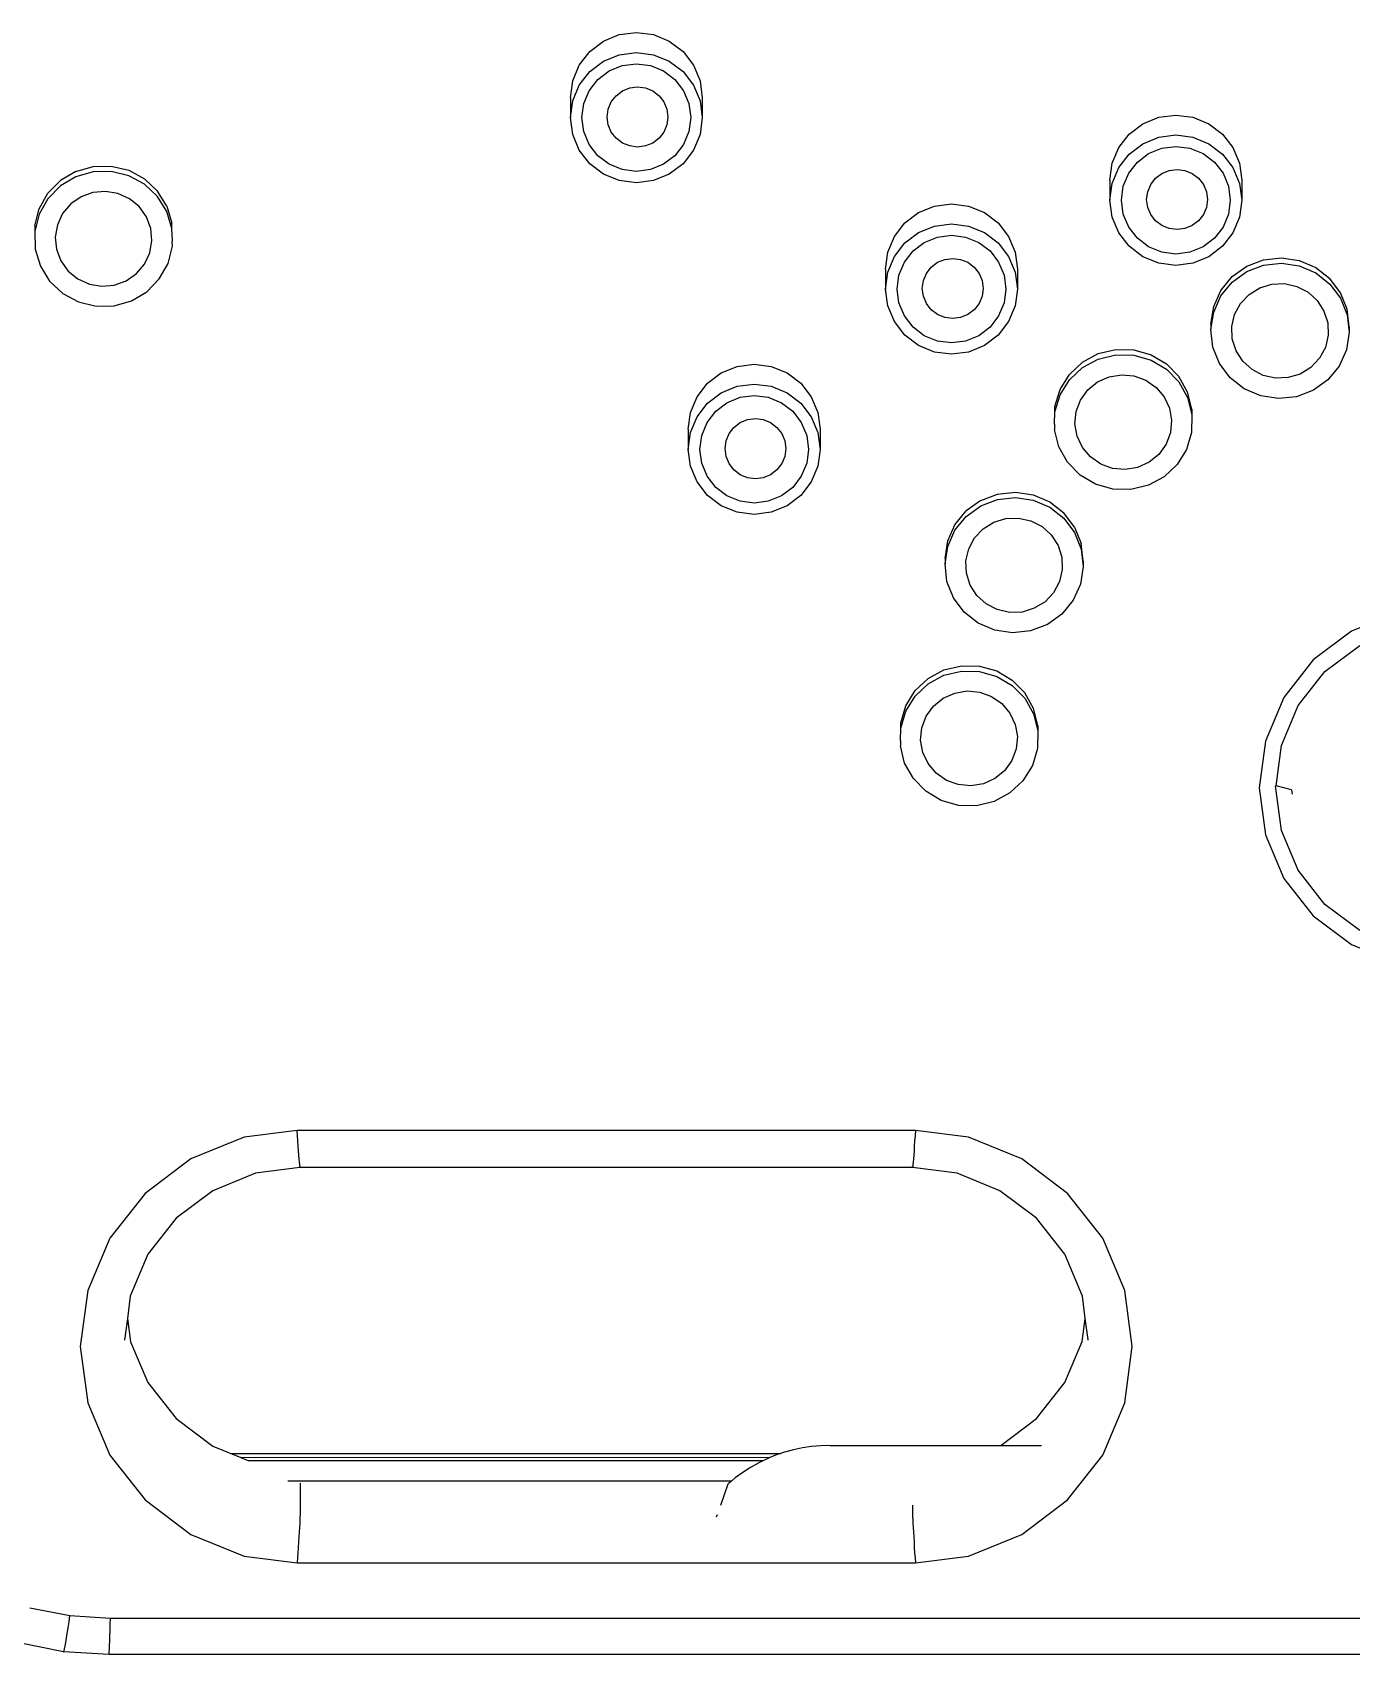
# Model space of a CAD drawing. Extents: x 3485972 to 3601240, y -673889 to -591207.
# Drawn here: x 3510190.8 to 3510342.9, y -597266.4 to -597079.3 of the extents above; entities that cross this region are included whole.
import ezdxf

# ---------------------------------------------------------------- set-up
doc = ezdxf.new("R2010")
doc.units = 0
doc.header["$LTSCALE"] = 6
doc.header["$MEASUREMENT"] = 0
doc.layers.add('medical equipment', color=4, linetype='CONTINUOUS')

msp = doc.modelspace()

# ---------------------------------------------------------------- linework, layer by layer
at = {"layer": 'medical equipment'}
for p, q in [((3510255.04, -597081.52), (3510256.62, -597080.32)), ((3510256.62, -597080.32), (3510258.45, -597079.57)), ((3510258.45, -597079.57), (3510260.42, -597079.32)), ((3510260.42, -597079.32), (3510262.39, -597079.57)), ((3510262.39, -597079.57), (3510264.22, -597080.32)), ((3510264.22, -597080.32), (3510265.8, -597081.52)), ((3510253.84, -597083.08), (3510255.04, -597081.52)), ((3510255.04, -597083.82), (3510256.62, -597082.63)), ((3510256.62, -597082.63), (3510258.45, -597081.88)), ((3510258.45, -597081.88), (3510260.42, -597081.62)), ((3510260.42, -597081.62), (3510262.39, -597081.88)), ((3510262.39, -597081.88), (3510264.22, -597082.63)), ((3510264.22, -597082.63), (3510265.8, -597083.82)), ((3510265.8, -597081.52), (3510267, -597083.08)), ((3510253.08, -597084.89), (3510253.84, -597083.08)), ((3510253.84, -597085.38), (3510255.04, -597083.82)), ((3510254.98, -597086.04), (3510255.98, -597084.75)), ((3510255.98, -597084.75), (3510257.28, -597083.76)), ((3510257.28, -597083.76), (3510258.8, -597083.14)), ((3510258.8, -597083.14), (3510260.42, -597082.93)), ((3510260.42, -597082.93), (3510262.04, -597083.14)), ((3510262.04, -597083.14), (3510263.56, -597083.76)), ((3510263.56, -597083.76), (3510264.86, -597084.75)), ((3510264.86, -597084.75), (3510265.86, -597086.04)), ((3510265.8, -597083.82), (3510267, -597085.38)), ((3510267, -597083.08), (3510267.76, -597084.89)), ((3510252.82, -597086.84), (3510253.08, -597084.89)), ((3510253.08, -597087.19), (3510253.84, -597085.38)), ((3510254.36, -597087.53), (3510254.98, -597086.04)), ((3510257.52, -597087.33), (3510258.08, -597086.61)), ((3510258.08, -597086.61), (3510258.81, -597086.06)), ((3510258.81, -597086.06), (3510259.65, -597085.72)), ((3510259.65, -597085.72), (3510260.56, -597085.6)), ((3510260.56, -597085.6), (3510261.47, -597085.72)), ((3510261.47, -597085.72), (3510262.31, -597086.06)), ((3510262.31, -597086.06), (3510263.04, -597086.61)), ((3510263.04, -597086.61), (3510263.59, -597087.33)), ((3510265.86, -597086.04), (3510266.48, -597087.53)), ((3510267, -597085.38), (3510267.76, -597087.19)), ((3510267.76, -597084.89), (3510268.02, -597086.84)), ((3510252.82, -597086.84), (3510252.82, -597089.14)), ((3510252.82, -597089.14), (3510253.08, -597087.19)), ((3510254.14, -597089.14), (3510254.36, -597087.53)), ((3510257.05, -597089.07), (3510257.17, -597088.17)), ((3510257.17, -597088.17), (3510257.52, -597087.33)), ((3510263.59, -597087.33), (3510263.94, -597088.17)), ((3510263.94, -597088.17), (3510264.06, -597089.07)), ((3510266.48, -597087.53), (3510266.7, -597089.14)), ((3510267.76, -597087.19), (3510268.02, -597089.14)), ((3510268.02, -597086.84), (3510268.02, -597089.14)), ((3510253.08, -597091.09), (3510252.82, -597089.14)), ((3510254.36, -597090.75), (3510254.14, -597089.14)), ((3510257.17, -597089.96), (3510257.05, -597089.07)), ((3510257.52, -597090.8), (3510257.17, -597089.96)), ((3510263.94, -597089.96), (3510263.59, -597090.8)), ((3510264.06, -597089.07), (3510263.94, -597089.96)), ((3510266.7, -597089.14), (3510266.48, -597090.75)), ((3510268.02, -597089.14), (3510267.76, -597091.09)), ((3510317.26, -597091.04), (3510318.83, -597089.85)), ((3510318.83, -597089.85), (3510320.66, -597089.1)), ((3510320.66, -597089.1), (3510322.63, -597088.84)), ((3510322.63, -597088.84), (3510324.6, -597089.1)), ((3510324.6, -597089.1), (3510326.43, -597089.85)), ((3510326.43, -597089.85), (3510328.01, -597091.04)), ((3510253.84, -597092.9), (3510253.08, -597091.09)), ((3510254.98, -597092.24), (3510254.36, -597090.75)), ((3510255.98, -597093.53), (3510254.98, -597092.24)), ((3510258.08, -597091.52), (3510257.52, -597090.8)), ((3510258.81, -597092.07), (3510258.08, -597091.52)), ((3510259.65, -597092.41), (3510258.81, -597092.07)), ((3510262.31, -597092.07), (3510261.47, -597092.41)), ((3510263.04, -597091.52), (3510262.31, -597092.07)), ((3510263.59, -597090.8), (3510263.04, -597091.52)), ((3510265.86, -597092.24), (3510264.86, -597093.53)), ((3510266.48, -597090.75), (3510265.86, -597092.24)), ((3510267.76, -597091.09), (3510267, -597092.9)), ((3510316.05, -597092.6), (3510317.26, -597091.04)), ((3510317.26, -597093.35), (3510318.83, -597092.15)), ((3510318.83, -597092.15), (3510320.66, -597091.4)), ((3510320.66, -597091.4), (3510322.63, -597091.14)), ((3510322.63, -597091.14), (3510324.6, -597091.4)), ((3510324.6, -597091.4), (3510326.43, -597092.15)), ((3510326.43, -597092.15), (3510328.01, -597093.35)), ((3510328.01, -597091.04), (3510329.21, -597092.6)), ((3510255.04, -597094.46), (3510253.84, -597092.9)), ((3510257.28, -597094.52), (3510255.98, -597093.53)), ((3510260.56, -597092.53), (3510259.65, -597092.41)), ((3510261.47, -597092.41), (3510260.56, -597092.53)), ((3510264.86, -597093.53), (3510263.56, -597094.52)), ((3510267, -597092.9), (3510265.8, -597094.46)), ((3510315.29, -597094.41), (3510316.05, -597092.6)), ((3510316.05, -597094.9), (3510317.26, -597093.35)), ((3510318.19, -597094.27), (3510319.49, -597093.29)), ((3510319.49, -597093.29), (3510321.01, -597092.67)), ((3510321.01, -597092.67), (3510322.63, -597092.46)), ((3510322.63, -597092.46), (3510324.26, -597092.67)), ((3510324.26, -597092.67), (3510325.77, -597093.29)), ((3510325.77, -597093.29), (3510327.07, -597094.27)), ((3510328.01, -597093.35), (3510329.21, -597094.9)), ((3510329.21, -597092.6), (3510329.97, -597094.41)), ((3510195.78, -597095.34), (3510194, -597096.39)), ((3510195.78, -597095.96), (3510194, -597097.02)), ((3510195.78, -597095.34), (3510197.78, -597094.77)), ((3510197.78, -597095.39), (3510195.78, -597095.96)), ((3510197.78, -597094.77), (3510199.86, -597094.73)), ((3510199.86, -597095.35), (3510197.78, -597095.39)), ((3510199.86, -597094.73), (3510201.88, -597095.21)), ((3510201.88, -597095.84), (3510199.86, -597095.35)), ((3510201.88, -597095.21), (3510203.71, -597096.2)), ((3510203.71, -597096.82), (3510201.88, -597095.84)), ((3510256.62, -597095.65), (3510255.04, -597094.46)), ((3510258.45, -597096.4), (3510256.62, -597095.65)), ((3510258.8, -597095.14), (3510257.28, -597094.52)), ((3510260.42, -597095.35), (3510258.8, -597095.14)), ((3510262.04, -597095.14), (3510260.42, -597095.35)), ((3510263.56, -597094.52), (3510262.04, -597095.14)), ((3510264.22, -597095.65), (3510262.39, -597096.4)), ((3510265.8, -597094.46), (3510264.22, -597095.65)), ((3510315.03, -597096.36), (3510315.29, -597094.41)), ((3510315.29, -597096.72), (3510316.05, -597094.9)), ((3510316.57, -597097.06), (3510317.2, -597095.56)), ((3510317.2, -597095.56), (3510318.19, -597094.27)), ((3510320.29, -597096.14), (3510321.02, -597095.59)), ((3510321.02, -597095.59), (3510321.86, -597095.24)), ((3510321.86, -597095.24), (3510322.77, -597095.12)), ((3510322.77, -597095.12), (3510323.68, -597095.24)), ((3510323.68, -597095.24), (3510324.52, -597095.59)), ((3510324.52, -597095.59), (3510325.25, -597096.14)), ((3510327.07, -597094.27), (3510328.07, -597095.56)), ((3510328.07, -597095.56), (3510328.69, -597097.06)), ((3510329.21, -597094.9), (3510329.97, -597096.72)), ((3510329.97, -597094.41), (3510330.23, -597096.36)), ((3510191.56, -597099.65), (3510192.56, -597097.86)), ((3510192.56, -597097.86), (3510194, -597096.39)), ((3510194, -597097.02), (3510192.56, -597098.49)), ((3510197.75, -597097.78), (3510196.38, -597098.28)), ((3510199.2, -597097.65), (3510197.75, -597097.78)), ((3510200.63, -597097.89), (3510199.2, -597097.65)), ((3510203.71, -597096.2), (3510205.21, -597097.61)), ((3510205.21, -597098.23), (3510203.71, -597096.82)), ((3510206.28, -597099.35), (3510205.21, -597097.61)), ((3510260.42, -597096.66), (3510258.45, -597096.4)), ((3510262.39, -597096.4), (3510260.42, -597096.66)), ((3510315.03, -597096.36), (3510315.03, -597098.66)), ((3510315.03, -597098.66), (3510315.29, -597096.72)), ((3510316.35, -597098.66), (3510316.57, -597097.06)), ((3510319.26, -597098.59), (3510319.38, -597097.69)), ((3510319.38, -597097.69), (3510319.73, -597096.86)), ((3510319.73, -597096.86), (3510320.29, -597096.14)), ((3510325.25, -597096.14), (3510325.8, -597096.86)), ((3510325.8, -597096.86), (3510326.15, -597097.69)), ((3510326.15, -597097.69), (3510326.27, -597098.59)), ((3510328.69, -597097.06), (3510328.91, -597098.66)), ((3510329.97, -597096.72), (3510330.23, -597098.66)), ((3510330.23, -597096.36), (3510330.23, -597098.66)), ((3510191.06, -597101.63), (3510191.56, -597099.65)), ((3510192.56, -597098.49), (3510191.56, -597100.28)), ((3510195.19, -597099.1), (3510194.26, -597100.2)), ((3510196.38, -597098.28), (3510195.19, -597099.1)), ((3510201.96, -597098.49), (3510200.63, -597097.89)), ((3510203.08, -597099.4), (3510201.96, -597098.49)), ((3510203.92, -597100.57), (3510203.08, -597099.4)), ((3510206.28, -597099.98), (3510205.21, -597098.23)), ((3510206.28, -597099.35), (3510206.86, -597101.31)), ((3510292.96, -597100.1), (3510294.79, -597099.34)), ((3510294.79, -597099.34), (3510296.76, -597099.09)), ((3510296.76, -597099.09), (3510298.73, -597099.34)), ((3510298.73, -597099.34), (3510300.56, -597100.1)), ((3510315.29, -597100.61), (3510315.03, -597098.66)), ((3510316.57, -597100.27), (3510316.35, -597098.66)), ((3510319.38, -597099.49), (3510319.26, -597098.59)), ((3510319.73, -597100.32), (3510319.38, -597099.49)), ((3510326.15, -597099.49), (3510325.8, -597100.32)), ((3510326.27, -597098.59), (3510326.15, -597099.49)), ((3510328.91, -597098.66), (3510328.69, -597100.27)), ((3510330.23, -597098.66), (3510329.97, -597100.61)), ((3510191.56, -597100.28), (3510191.06, -597102.26)), ((3510193.66, -597101.5), (3510193.41, -597102.91)), ((3510194.26, -597100.2), (3510193.66, -597101.5)), ((3510204.43, -597101.91), (3510203.92, -597100.57)), ((3510206.86, -597101.94), (3510206.28, -597099.98)), ((3510206.86, -597101.94), (3510206.86, -597101.31)), ((3510290.17, -597102.85), (3510291.38, -597101.29)), ((3510291.38, -597101.29), (3510292.96, -597100.1)), ((3510294.79, -597101.65), (3510296.76, -597101.39)), ((3510296.76, -597101.39), (3510298.73, -597101.65)), ((3510300.56, -597100.1), (3510302.13, -597101.29)), ((3510302.13, -597101.29), (3510303.34, -597102.85)), ((3510316.05, -597102.42), (3510315.29, -597100.61)), ((3510317.2, -597101.77), (3510316.57, -597100.27)), ((3510320.29, -597101.04), (3510319.73, -597100.32)), ((3510321.02, -597101.59), (3510320.29, -597101.04)), ((3510321.86, -597101.94), (3510321.02, -597101.59)), ((3510324.52, -597101.59), (3510323.68, -597101.94)), ((3510325.25, -597101.04), (3510324.52, -597101.59)), ((3510325.8, -597100.32), (3510325.25, -597101.04)), ((3510328.69, -597100.27), (3510328.07, -597101.77)), ((3510329.97, -597100.61), (3510329.21, -597102.42)), ((3510191.06, -597101.63), (3510191.06, -597102.26)), ((3510191.06, -597102.26), (3510191.11, -597104.3)), ((3510193.41, -597102.91), (3510193.55, -597104.33)), ((3510204.31, -597104.73), (3510204.56, -597103.33)), ((3510204.56, -597103.33), (3510204.43, -597101.91)), ((3510206.91, -597103.35), (3510206.86, -597101.94)), ((3510206.89, -597103.4), (3510206.91, -597103.35)), ((3510206.91, -597103.98), (3510206.89, -597103.4)), ((3510289.41, -597104.66), (3510290.17, -597102.85)), ((3510291.38, -597103.59), (3510292.96, -597102.4)), ((3510292.96, -597102.4), (3510294.79, -597101.65)), ((3510293.62, -597103.54), (3510295.13, -597102.91)), ((3510295.13, -597102.91), (3510296.76, -597102.7)), ((3510296.76, -597102.7), (3510298.38, -597102.91)), ((3510298.38, -597102.91), (3510299.9, -597103.54)), ((3510298.73, -597101.65), (3510300.56, -597102.4)), ((3510300.56, -597102.4), (3510302.13, -597103.59)), ((3510303.34, -597102.85), (3510304.1, -597104.66)), ((3510317.26, -597103.98), (3510316.05, -597102.42)), ((3510318.19, -597103.06), (3510317.2, -597101.77)), ((3510319.49, -597104.04), (3510318.19, -597103.06)), ((3510322.77, -597102.06), (3510321.86, -597101.94)), ((3510323.68, -597101.94), (3510322.77, -597102.06)), ((3510327.07, -597103.06), (3510325.77, -597104.04)), ((3510328.07, -597101.77), (3510327.07, -597103.06)), ((3510329.21, -597102.42), (3510328.01, -597103.98)), ((3510191.11, -597104.3), (3510191.69, -597106.26)), ((3510193.55, -597104.33), (3510194.05, -597105.67)), ((3510203.71, -597106.03), (3510204.31, -597104.73)), ((3510206.41, -597105.96), (3510206.91, -597103.98)), ((3510289.16, -597106.61), (3510289.41, -597104.66)), ((3510289.41, -597106.97), (3510290.17, -597105.15)), ((3510290.17, -597105.15), (3510291.38, -597103.59)), ((3510291.32, -597105.81), (3510292.32, -597104.52)), ((3510292.32, -597104.52), (3510293.62, -597103.54)), ((3510299.9, -597103.54), (3510301.2, -597104.52)), ((3510301.2, -597104.52), (3510302.19, -597105.81)), ((3510302.13, -597103.59), (3510303.34, -597105.15)), ((3510303.34, -597105.15), (3510304.1, -597106.97)), ((3510304.1, -597104.66), (3510304.36, -597106.61)), ((3510318.83, -597105.18), (3510317.26, -597103.98)), ((3510320.66, -597105.93), (3510318.83, -597105.18)), ((3510321.01, -597104.66), (3510319.49, -597104.04)), ((3510322.63, -597104.87), (3510321.01, -597104.66)), ((3510324.26, -597104.66), (3510322.63, -597104.87)), ((3510325.77, -597104.04), (3510324.26, -597104.66)), ((3510326.43, -597105.18), (3510324.6, -597105.93)), ((3510328.01, -597103.98), (3510326.43, -597105.18)), ((3510332.74, -597105.53), (3510334.81, -597105.3)), ((3510334.81, -597105.3), (3510336.86, -597105.61)), ((3510191.69, -597106.26), (3510192.76, -597108)), ((3510194.05, -597105.67), (3510194.89, -597106.84)), ((3510194.89, -597106.84), (3510196.01, -597107.75)), ((3510201.59, -597107.96), (3510202.78, -597107.13)), ((3510202.78, -597107.13), (3510203.71, -597106.03)), ((3510205.41, -597107.75), (3510206.41, -597105.96)), ((3510289.16, -597106.61), (3510289.16, -597108.91)), ((3510289.16, -597108.91), (3510289.41, -597106.97)), ((3510290.7, -597107.31), (3510291.32, -597105.81)), ((3510293.51, -597107.94), (3510293.86, -597107.1)), ((3510293.86, -597107.1), (3510294.42, -597106.39)), ((3510294.42, -597106.39), (3510295.14, -597105.83)), ((3510295.14, -597105.83), (3510295.99, -597105.49)), ((3510295.99, -597105.49), (3510296.9, -597105.37)), ((3510296.9, -597105.37), (3510297.8, -597105.49)), ((3510297.8, -597105.49), (3510298.65, -597105.83)), ((3510298.65, -597105.83), (3510299.37, -597106.39)), ((3510299.37, -597106.39), (3510299.93, -597107.1)), ((3510299.93, -597107.1), (3510300.28, -597107.94)), ((3510302.19, -597105.81), (3510302.82, -597107.31)), ((3510304.1, -597106.97), (3510304.36, -597108.91)), ((3510304.36, -597106.61), (3510304.36, -597108.91)), ((3510322.63, -597106.19), (3510320.66, -597105.93)), ((3510324.6, -597105.93), (3510322.63, -597106.19)), ((3510329.13, -597107.48), (3510330.8, -597106.27)), ((3510329.13, -597108.1), (3510330.8, -597106.89)), ((3510330.8, -597106.27), (3510332.74, -597105.53)), ((3510330.8, -597106.89), (3510332.74, -597106.15)), ((3510332.74, -597106.15), (3510334.81, -597105.93)), ((3510334.81, -597105.93), (3510336.86, -597106.23)), ((3510336.86, -597105.61), (3510338.77, -597106.43)), ((3510336.86, -597106.23), (3510338.77, -597107.05)), ((3510338.77, -597106.43), (3510340.39, -597107.7)), ((3510338.77, -597107.05), (3510340.39, -597108.33)), ((3510192.76, -597108), (3510194.27, -597109.41)), ((3510196.01, -597107.75), (3510197.34, -597108.34)), ((3510197.34, -597108.34), (3510198.77, -597108.58)), ((3510198.77, -597108.58), (3510200.22, -597108.45)), ((3510200.22, -597108.45), (3510201.59, -597107.96)), ((3510203.97, -597109.22), (3510205.41, -597107.75)), ((3510289.41, -597110.86), (3510289.16, -597108.91)), ((3510290.48, -597108.91), (3510290.7, -597107.31)), ((3510290.7, -597110.52), (3510290.48, -597108.91)), ((3510293.39, -597108.84), (3510293.51, -597107.94)), ((3510293.51, -597109.73), (3510293.39, -597108.84)), ((3510300.28, -597107.94), (3510300.4, -597108.84)), ((3510300.4, -597108.84), (3510300.28, -597109.73)), ((3510302.82, -597107.31), (3510303.03, -597108.91)), ((3510303.03, -597108.91), (3510302.82, -597110.52)), ((3510304.36, -597108.91), (3510304.1, -597110.86)), ((3510326.99, -597110.94), (3510327.83, -597109.07)), ((3510327.83, -597109.07), (3510329.13, -597107.48)), ((3510327.83, -597109.69), (3510329.13, -597108.1)), ((3510331.08, -597109.53), (3510332.31, -597108.77)), ((3510332.31, -597108.77), (3510333.7, -597108.35)), ((3510333.7, -597108.35), (3510335.16, -597108.29)), ((3510335.16, -597108.29), (3510336.58, -597108.61)), ((3510336.58, -597108.61), (3510337.87, -597109.28)), ((3510341.63, -597109.35), (3510340.39, -597107.7)), ((3510340.39, -597108.33), (3510341.63, -597109.97)), ((3510194.27, -597109.41), (3510196.09, -597110.4)), ((3510196.09, -597110.4), (3510198.11, -597110.88)), ((3510198.11, -597110.88), (3510200.19, -597110.84)), ((3510200.19, -597110.84), (3510202.19, -597110.27)), ((3510202.19, -597110.27), (3510203.97, -597109.22)), ((3510290.17, -597112.67), (3510289.41, -597110.86)), ((3510291.32, -597112.02), (3510290.7, -597110.52)), ((3510293.86, -597110.57), (3510293.51, -597109.73)), ((3510294.42, -597111.29), (3510293.86, -597110.57)), ((3510299.93, -597110.57), (3510299.37, -597111.29)), ((3510300.28, -597109.73), (3510299.93, -597110.57)), ((3510302.82, -597110.52), (3510302.19, -597112.02)), ((3510304.1, -597110.86), (3510303.34, -597112.67)), ((3510326.68, -597112.95), (3510326.99, -597110.94)), ((3510326.99, -597111.56), (3510327.83, -597109.69)), ((3510329.41, -597111.84), (3510330.09, -597110.58)), ((3510330.09, -597110.58), (3510331.08, -597109.53)), ((3510337.87, -597109.28), (3510338.94, -597110.25)), ((3510338.94, -597110.25), (3510339.71, -597111.45)), ((3510342.38, -597111.25), (3510341.63, -597109.35)), ((3510341.63, -597109.97), (3510342.38, -597111.87)), ((3510291.38, -597114.23), (3510290.17, -597112.67)), ((3510292.32, -597113.3), (3510291.32, -597112.02)), ((3510295.14, -597111.84), (3510294.42, -597111.29)), ((3510295.99, -597112.19), (3510295.14, -597111.84)), ((3510296.9, -597112.3), (3510295.99, -597112.19)), ((3510297.8, -597112.19), (3510296.9, -597112.3)), ((3510298.65, -597111.84), (3510297.8, -597112.19)), ((3510299.37, -597111.29), (3510298.65, -597111.84)), ((3510302.19, -597112.02), (3510301.2, -597113.3)), ((3510303.34, -597112.67), (3510302.13, -597114.23)), ((3510326.68, -597113.58), (3510326.99, -597111.56)), ((3510329.09, -597113.23), (3510329.41, -597111.84)), ((3510339.71, -597111.45), (3510340.14, -597112.82)), ((3510340.14, -597112.82), (3510340.2, -597114.25)), ((3510342.61, -597113.28), (3510342.38, -597111.25)), ((3510342.38, -597111.87), (3510342.61, -597113.9)), ((3510292.96, -597115.43), (3510291.38, -597114.23)), ((3510293.62, -597114.29), (3510292.32, -597113.3)), ((3510295.13, -597114.91), (3510293.62, -597114.29)), ((3510299.9, -597114.29), (3510298.38, -597114.91)), ((3510301.2, -597113.3), (3510299.9, -597114.29)), ((3510302.13, -597114.23), (3510300.56, -597115.43)), ((3510326.68, -597112.95), (3510326.68, -597113.58)), ((3510326.9, -597115.61), (3510326.68, -597113.58)), ((3510329.14, -597114.66), (3510329.09, -597113.23)), ((3510329.58, -597116.02), (3510329.14, -597114.66)), ((3510340.2, -597114.25), (3510339.88, -597115.64)), ((3510342.61, -597113.9), (3510342.3, -597115.92)), ((3510342.61, -597113.28), (3510342.61, -597113.9)), ((3510294.79, -597116.18), (3510292.96, -597115.43)), ((3510296.76, -597116.43), (3510294.79, -597116.18)), ((3510296.76, -597115.12), (3510295.13, -597114.91)), ((3510298.38, -597114.91), (3510296.76, -597115.12)), ((3510298.73, -597116.18), (3510296.76, -597116.43)), ((3510300.56, -597115.43), (3510298.73, -597116.18)), ((3510311.85, -597117.34), (3510313.67, -597116.36)), ((3510313.67, -597116.36), (3510315.69, -597115.87)), ((3510313.67, -597116.98), (3510315.69, -597116.49)), ((3510315.69, -597115.87), (3510317.77, -597115.91)), ((3510315.69, -597116.49), (3510317.77, -597116.54)), ((3510317.77, -597115.91), (3510319.77, -597116.48)), ((3510317.77, -597116.54), (3510319.77, -597117.1)), ((3510319.77, -597116.48), (3510321.55, -597117.54)), ((3510327.66, -597117.51), (3510326.9, -597115.61)), ((3510330.35, -597117.23), (3510329.58, -597116.02)), ((3510339.88, -597115.64), (3510339.2, -597116.9)), ((3510342.3, -597115.92), (3510341.46, -597117.79)), ((3510270.21, -597118.58), (3510272.04, -597117.83)), ((3510272.04, -597117.83), (3510274.01, -597117.57)), ((3510274.01, -597117.57), (3510275.98, -597117.83)), ((3510275.98, -597117.83), (3510277.81, -597118.58)), ((3510310.35, -597118.75), (3510311.85, -597117.34)), ((3510310.35, -597119.38), (3510311.85, -597117.96)), ((3510311.85, -597117.96), (3510313.67, -597116.98)), ((3510319.77, -597117.1), (3510321.55, -597118.16)), ((3510322.99, -597119.01), (3510321.55, -597117.54)), ((3510321.55, -597118.16), (3510322.99, -597119.63)), ((3510328.89, -597119.15), (3510327.66, -597117.51)), ((3510331.42, -597118.2), (3510330.35, -597117.23)), ((3510332.71, -597118.87), (3510331.42, -597118.2)), ((3510338.21, -597117.95), (3510336.97, -597118.71)), ((3510339.2, -597116.9), (3510338.21, -597117.95)), ((3510341.46, -597117.79), (3510340.16, -597119.38)), ((3510267.42, -597121.33), (3510268.63, -597119.77)), ((3510268.63, -597119.77), (3510270.21, -597118.58)), ((3510270.21, -597120.88), (3510272.04, -597120.13)), ((3510272.04, -597120.13), (3510274.01, -597119.88)), ((3510274.01, -597119.88), (3510275.98, -597120.13)), ((3510275.98, -597120.13), (3510277.81, -597120.88)), ((3510277.81, -597118.58), (3510279.38, -597119.77)), ((3510279.38, -597119.77), (3510280.59, -597121.33)), ((3510309.27, -597120.5), (3510310.35, -597118.75)), ((3510309.27, -597121.12), (3510310.35, -597119.38)), ((3510312.47, -597120.54), (3510313.6, -597119.63)), ((3510313.6, -597119.63), (3510314.92, -597119.03)), ((3510314.92, -597119.03), (3510316.35, -597118.79)), ((3510316.35, -597118.79), (3510317.8, -597118.93)), ((3510317.8, -597118.93), (3510319.17, -597119.42)), ((3510319.17, -597119.42), (3510320.36, -597120.25)), ((3510320.36, -597120.25), (3510321.29, -597121.35)), ((3510323.99, -597120.79), (3510322.99, -597119.01)), ((3510322.99, -597119.63), (3510323.99, -597121.42)), ((3510330.52, -597120.42), (3510328.89, -597119.15)), ((3510334.13, -597119.19), (3510332.71, -597118.87)), ((3510335.58, -597119.13), (3510334.13, -597119.19)), ((3510336.97, -597118.71), (3510335.58, -597119.13)), ((3510340.16, -597119.38), (3510338.49, -597120.59)), ((3510266.67, -597123.15), (3510267.42, -597121.33)), ((3510267.42, -597123.64), (3510268.63, -597122.08)), ((3510268.63, -597122.08), (3510270.21, -597120.88)), ((3510269.57, -597123.01), (3510270.87, -597122.02)), ((3510270.87, -597122.02), (3510272.38, -597121.4)), ((3510272.38, -597121.4), (3510274.01, -597121.19)), ((3510274.01, -597121.19), (3510275.63, -597121.4)), ((3510275.63, -597121.4), (3510277.15, -597122.02)), ((3510277.15, -597122.02), (3510278.45, -597123.01)), ((3510277.81, -597120.88), (3510279.38, -597122.08)), ((3510279.38, -597122.08), (3510280.59, -597123.64)), ((3510280.59, -597121.33), (3510281.35, -597123.15)), ((3510308.69, -597122.46), (3510309.27, -597120.5)), ((3510308.69, -597123.08), (3510309.27, -597121.12)), ((3510311.13, -597123.05), (3510311.63, -597121.71)), ((3510311.63, -597121.71), (3510312.47, -597120.54)), ((3510321.29, -597121.35), (3510321.9, -597122.64)), ((3510324.49, -597122.78), (3510323.99, -597120.79)), ((3510323.99, -597121.42), (3510324.49, -597123.4)), ((3510332.42, -597121.24), (3510330.52, -597120.42)), ((3510334.48, -597121.55), (3510332.42, -597121.24)), ((3510336.55, -597121.33), (3510334.48, -597121.55)), ((3510338.49, -597120.59), (3510336.55, -597121.33)), ((3510266.41, -597125.09), (3510266.67, -597123.15)), ((3510266.67, -597125.45), (3510267.42, -597123.64)), ((3510268.57, -597124.29), (3510269.57, -597123.01)), ((3510272.39, -597124.32), (3510273.24, -597123.97)), ((3510273.24, -597123.97), (3510274.15, -597123.85)), ((3510274.15, -597123.85), (3510275.05, -597123.97)), ((3510275.05, -597123.97), (3510275.9, -597124.32)), ((3510278.45, -597123.01), (3510279.44, -597124.29)), ((3510280.59, -597123.64), (3510281.35, -597125.45)), ((3510281.35, -597123.15), (3510281.61, -597125.09)), ((3510308.65, -597124.5), (3510308.69, -597123.08)), ((3510308.69, -597123.08), (3510308.69, -597122.46)), ((3510310.99, -597124.47), (3510311.13, -597123.05)), ((3510321.9, -597122.64), (3510322.14, -597124.05)), ((3510322.14, -597124.05), (3510322.01, -597125.47)), ((3510324.49, -597123.4), (3510324.45, -597125.44)), ((3510324.49, -597122.78), (3510324.49, -597123.4)), ((3510266.41, -597125.09), (3510266.41, -597127.4)), ((3510266.41, -597127.4), (3510266.67, -597125.45)), ((3510267.73, -597127.4), (3510267.95, -597125.79)), ((3510267.95, -597125.79), (3510268.57, -597124.29)), ((3510270.76, -597126.42), (3510271.11, -597125.59)), ((3510271.11, -597125.59), (3510271.67, -597124.87)), ((3510271.67, -597124.87), (3510272.39, -597124.32)), ((3510275.9, -597124.32), (3510276.62, -597124.87)), ((3510276.62, -597124.87), (3510277.18, -597125.59)), ((3510277.18, -597125.59), (3510277.53, -597126.42)), ((3510279.44, -597124.29), (3510280.07, -597125.79)), ((3510280.07, -597125.79), (3510280.28, -597127.4)), ((3510281.35, -597125.45), (3510281.61, -597127.4)), ((3510281.61, -597125.09), (3510281.61, -597127.4)), ((3510308.65, -597124.5), (3510308.65, -597125.12)), ((3510309.14, -597127.1), (3510308.65, -597125.12)), ((3510311.24, -597125.88), (3510310.99, -597124.47)), ((3510311.85, -597127.17), (3510311.24, -597125.88)), ((3510322.01, -597125.47), (3510321.5, -597126.81)), ((3510324.45, -597125.44), (3510323.87, -597127.4)), ((3510266.67, -597129.34), (3510266.41, -597127.4)), ((3510267.95, -597129), (3510267.73, -597127.4)), ((3510270.64, -597127.32), (3510270.76, -597126.42)), ((3510270.76, -597128.22), (3510270.64, -597127.32)), ((3510277.53, -597126.42), (3510277.65, -597127.32)), ((3510277.65, -597127.32), (3510277.53, -597128.22)), ((3510280.28, -597127.4), (3510280.07, -597129)), ((3510281.61, -597127.4), (3510281.35, -597129.34)), ((3510310.15, -597128.89), (3510309.14, -597127.1)), ((3510312.78, -597128.27), (3510311.85, -597127.17)), ((3510321.5, -597126.81), (3510320.66, -597127.98)), ((3510323.87, -597127.4), (3510322.79, -597129.14)), ((3510267.42, -597131.16), (3510266.67, -597129.34)), ((3510268.57, -597130.5), (3510267.95, -597129)), ((3510271.11, -597129.05), (3510270.76, -597128.22)), ((3510271.67, -597129.77), (3510271.11, -597129.05)), ((3510277.18, -597129.05), (3510276.62, -597129.77)), ((3510277.53, -597128.22), (3510277.18, -597129.05)), ((3510280.07, -597129), (3510279.44, -597130.5)), ((3510281.35, -597129.34), (3510280.59, -597131.16)), ((3510311.59, -597130.36), (3510310.15, -597128.89)), ((3510313.96, -597129.1), (3510312.78, -597128.27)), ((3510315.33, -597129.59), (3510313.96, -597129.1)), ((3510316.78, -597129.73), (3510315.33, -597129.59)), ((3510318.22, -597129.49), (3510316.78, -597129.73)), ((3510319.54, -597128.89), (3510318.22, -597129.49)), ((3510320.66, -597127.98), (3510319.54, -597128.89)), ((3510322.79, -597129.14), (3510321.29, -597130.56)), ((3510268.63, -597132.71), (3510267.42, -597131.16)), ((3510269.57, -597131.79), (3510268.57, -597130.5)), ((3510272.39, -597130.32), (3510271.67, -597129.77)), ((3510273.24, -597130.67), (3510272.39, -597130.32)), ((3510274.15, -597130.79), (3510273.24, -597130.67)), ((3510275.05, -597130.67), (3510274.15, -597130.79)), ((3510275.9, -597130.32), (3510275.05, -597130.67)), ((3510276.62, -597129.77), (3510275.9, -597130.32)), ((3510279.44, -597130.5), (3510278.45, -597131.79)), ((3510280.59, -597131.16), (3510279.38, -597132.71)), ((3510313.37, -597131.42), (3510311.59, -597130.36)), ((3510315.36, -597131.99), (3510313.37, -597131.42)), ((3510319.46, -597131.54), (3510317.44, -597132.03)), ((3510321.29, -597130.56), (3510319.46, -597131.54)), ((3510270.21, -597133.91), (3510268.63, -597132.71)), ((3510270.87, -597132.77), (3510269.57, -597131.79)), ((3510272.38, -597133.39), (3510270.87, -597132.77)), ((3510274.01, -597133.61), (3510272.38, -597133.39)), ((3510275.63, -597133.39), (3510274.01, -597133.61)), ((3510277.15, -597132.77), (3510275.63, -597133.39)), ((3510278.45, -597131.79), (3510277.15, -597132.77)), ((3510279.38, -597132.71), (3510277.81, -597133.91)), ((3510300.13, -597133.29), (3510298.46, -597134.5)), ((3510300.13, -597133.29), (3510302.07, -597132.55)), ((3510300.13, -597133.92), (3510302.07, -597133.18)), ((3510302.07, -597132.55), (3510304.14, -597132.33)), ((3510302.07, -597133.18), (3510304.14, -597132.95)), ((3510304.14, -597132.33), (3510306.19, -597132.63)), ((3510304.14, -597132.95), (3510306.19, -597133.26)), ((3510306.19, -597132.63), (3510308.1, -597133.45)), ((3510306.19, -597133.26), (3510308.1, -597134.08)), ((3510317.44, -597132.03), (3510315.36, -597131.99)), ((3510272.04, -597134.66), (3510270.21, -597133.91)), ((3510274.01, -597134.92), (3510272.04, -597134.66)), ((3510275.98, -597134.66), (3510274.01, -597134.92)), ((3510277.81, -597133.91), (3510275.98, -597134.66)), ((3510297.16, -597136.09), (3510298.46, -597134.5)), ((3510297.16, -597136.72), (3510298.46, -597135.13)), ((3510298.46, -597135.13), (3510300.13, -597133.92)), ((3510308.1, -597133.45), (3510309.72, -597134.73)), ((3510308.1, -597134.08), (3510309.72, -597135.35)), ((3510310.96, -597136.37), (3510309.72, -597134.73)), ((3510296.32, -597137.96), (3510297.16, -597136.09)), ((3510296.32, -597138.59), (3510297.16, -597136.72)), ((3510299.42, -597137.6), (3510300.41, -597136.56)), ((3510300.41, -597136.56), (3510301.64, -597135.79)), ((3510301.64, -597135.79), (3510303.03, -597135.37)), ((3510303.03, -597135.37), (3510304.49, -597135.32)), ((3510304.49, -597135.32), (3510305.91, -597135.63)), ((3510305.91, -597135.63), (3510307.2, -597136.3)), ((3510307.2, -597136.3), (3510308.27, -597137.27)), ((3510309.72, -597135.35), (3510310.96, -597137)), ((3510310.96, -597136.37), (3510311.71, -597138.27)), ((3510310.96, -597137), (3510311.71, -597138.9)), ((3510296.01, -597139.98), (3510296.32, -597137.96)), ((3510296.01, -597140.6), (3510296.32, -597138.59)), ((3510298.42, -597140.26), (3510298.74, -597138.87)), ((3510298.74, -597138.87), (3510299.42, -597137.6)), ((3510308.27, -597137.27), (3510309.04, -597138.48)), ((3510309.04, -597138.48), (3510309.47, -597139.84)), ((3510311.94, -597140.3), (3510311.71, -597138.27)), ((3510311.71, -597138.9), (3510311.94, -597140.93)), ((3510296.01, -597139.98), (3510296.01, -597140.6)), ((3510296.23, -597142.63), (3510296.01, -597140.6)), ((3510298.47, -597141.69), (3510298.42, -597140.26)), ((3510309.47, -597139.84), (3510309.53, -597141.27)), ((3510311.94, -597140.3), (3510311.94, -597140.93)), ((3510296.99, -597144.53), (3510296.23, -597142.63)), ((3510298.9, -597143.05), (3510298.47, -597141.69)), ((3510309.21, -597142.66), (3510308.53, -597143.93)), ((3510309.53, -597141.27), (3510309.21, -597142.66)), ((3510311.94, -597140.93), (3510311.63, -597142.94)), ((3510298.22, -597146.17), (3510296.99, -597144.53)), ((3510299.68, -597144.26), (3510298.9, -597143.05)), ((3510300.75, -597145.23), (3510299.68, -597144.26)), ((3510308.53, -597143.93), (3510307.54, -597144.97)), ((3510311.63, -597142.94), (3510310.79, -597144.81)), ((3510299.85, -597147.45), (3510298.22, -597146.17)), ((3510302.04, -597145.89), (3510300.75, -597145.23)), ((3510303.46, -597146.21), (3510302.04, -597145.89)), ((3510304.91, -597146.16), (3510303.46, -597146.21)), ((3510306.3, -597145.73), (3510304.91, -597146.16)), ((3510307.54, -597144.97), (3510306.3, -597145.73)), ((3510309.49, -597146.4), (3510307.81, -597147.61)), ((3510310.79, -597144.81), (3510309.49, -597146.4)), ((3510348, -597146.29), (3510342.87, -597148.38)), ((3510301.75, -597148.27), (3510299.85, -597147.45)), ((3510303.81, -597148.58), (3510301.75, -597148.27)), ((3510305.88, -597148.35), (3510303.81, -597148.58)), ((3510307.81, -597147.61), (3510305.88, -597148.35)), ((3510342.87, -597148.38), (3510338.46, -597151.69)), ((3510339.82, -597153.02), (3510343.83, -597150.01)), ((3510338.46, -597151.69), (3510335.08, -597156.02)), ((3510292.56, -597155.23), (3510294.06, -597153.82)), ((3510294.06, -597153.82), (3510295.88, -597152.83)), ((3510294.06, -597154.44), (3510295.88, -597153.46)), ((3510295.88, -597152.83), (3510297.9, -597152.35)), ((3510295.88, -597153.46), (3510297.9, -597152.97)), ((3510297.9, -597152.35), (3510299.98, -597152.39)), ((3510297.9, -597152.97), (3510299.98, -597153.01)), ((3510299.98, -597152.39), (3510301.98, -597152.96)), ((3510299.98, -597153.01), (3510301.98, -597153.58)), ((3510301.98, -597152.96), (3510303.76, -597154.01)), ((3510301.98, -597153.58), (3510303.76, -597154.64)), ((3510336.74, -597156.96), (3510339.82, -597153.02)), ((3510291.48, -597156.97), (3510292.56, -597155.23)), ((3510291.48, -597157.6), (3510292.56, -597155.85)), ((3510292.56, -597155.85), (3510294.06, -597154.44)), ((3510295.81, -597156.11), (3510297.13, -597155.51)), ((3510297.13, -597155.51), (3510298.57, -597155.27)), ((3510298.57, -597155.27), (3510300.02, -597155.4)), ((3510300.02, -597155.4), (3510301.38, -597155.9)), ((3510305.2, -597155.48), (3510303.76, -597154.01)), ((3510303.76, -597154.64), (3510305.2, -597156.11)), ((3510306.2, -597157.27), (3510305.2, -597155.48)), ((3510290.9, -597158.93), (3510291.48, -597156.97)), ((3510290.9, -597159.56), (3510291.48, -597157.6)), ((3510293.84, -597158.19), (3510294.69, -597157.02)), ((3510294.69, -597157.02), (3510295.81, -597156.11)), ((3510301.38, -597155.9), (3510302.57, -597156.72)), ((3510302.57, -597156.72), (3510303.5, -597157.82)), ((3510305.2, -597156.11), (3510306.2, -597157.9)), ((3510306.7, -597159.25), (3510306.2, -597157.27)), ((3510335.08, -597156.02), (3510332.95, -597161.05)), ((3510334.8, -597161.54), (3510336.74, -597156.96)), ((3510290.86, -597160.97), (3510290.9, -597159.56)), ((3510290.9, -597159.56), (3510290.9, -597158.93)), ((3510293.2, -597160.95), (3510293.34, -597159.52)), ((3510293.34, -597159.52), (3510293.84, -597158.19)), ((3510303.5, -597157.82), (3510304.11, -597159.12)), ((3510304.11, -597159.12), (3510304.35, -597160.53)), ((3510306.2, -597157.9), (3510306.7, -597159.88)), ((3510306.7, -597159.25), (3510306.7, -597159.88)), ((3510290.86, -597160.97), (3510290.86, -597161.6)), ((3510293.45, -597162.35), (3510293.2, -597160.95)), ((3510304.35, -597160.53), (3510304.22, -597161.95)), ((3510306.7, -597159.88), (3510306.66, -597161.92)), ((3510332.95, -597161.05), (3510332.23, -597166.45)), ((3510291.35, -597163.58), (3510290.86, -597161.6)), ((3510294.06, -597163.65), (3510293.45, -597162.35)), ((3510303.71, -597163.29), (3510302.87, -597164.46)), ((3510304.22, -597161.95), (3510303.71, -597163.29)), ((3510306.66, -597161.92), (3510306.08, -597163.88)), ((3510334.18, -597166.2), (3510334.8, -597161.54)), ((3510292.36, -597165.37), (3510291.35, -597163.58)), ((3510294.99, -597164.75), (3510294.06, -597163.65)), ((3510296.18, -597165.58), (3510294.99, -597164.75)), ((3510302.87, -597164.46), (3510301.75, -597165.37)), ((3510306.08, -597163.88), (3510305, -597165.62)), ((3510293.8, -597166.84), (3510292.36, -597165.37)), ((3510295.58, -597167.89), (3510293.8, -597166.84)), ((3510297.54, -597166.07), (3510296.18, -597165.58)), ((3510298.99, -597166.2), (3510297.54, -597166.07)), ((3510300.43, -597165.96), (3510298.99, -597166.2)), ((3510301.75, -597165.37), (3510300.43, -597165.96)), ((3510303.5, -597167.03), (3510301.68, -597168.02)), ((3510305, -597165.62), (3510303.5, -597167.03)), ((3510332.23, -597166.45), (3510332.95, -597171.85)), ((3510334.11, -597166.21), (3510334.18, -597166.2)), ((3510334.8, -597171.37), (3510334.11, -597166.21)), ((3510334.18, -597166.2), (3510334.17, -597166.22)), ((3510335.96, -597166.68), (3510334.18, -597166.2)), ((3510335.96, -597166.68), (3510336.03, -597167.16)), ((3510297.58, -597168.46), (3510295.58, -597167.89)), ((3510299.66, -597168.5), (3510297.58, -597168.46)), ((3510301.68, -597168.02), (3510299.66, -597168.5)), ((3510332.95, -597171.85), (3510335.08, -597176.89)), ((3510336.74, -597175.95), (3510334.8, -597171.37)), ((3510339.82, -597179.88), (3510336.74, -597175.95)), ((3510335.08, -597176.89), (3510338.46, -597181.21)), ((3510343.83, -597182.9), (3510339.82, -597179.88)), ((3510338.46, -597181.21), (3510342.87, -597184.52)), ((3510342.87, -597184.52), (3510348, -597186.61)), ((3510221.31, -597205.95), (3510215.19, -597206.74)), ((3510292.59, -597205.95), (3510221.31, -597205.95)), ((3510221.35, -597206.56), (3510221.31, -597205.95)), ((3510292.59, -597205.95), (3510292.55, -597206.56)), ((3510298.72, -597206.74), (3510292.59, -597205.95)), ((3510215.19, -597206.74), (3510209.04, -597209.24)), ((3510221.39, -597207.17), (3510221.35, -597206.56)), ((3510221.43, -597207.75), (3510221.39, -597207.17)), ((3510221.47, -597208.3), (3510221.43, -597207.75)), ((3510292.47, -597207.75), (3510292.44, -597208.3)), ((3510292.51, -597207.17), (3510292.47, -597207.75)), ((3510292.55, -597206.56), (3510292.51, -597207.17)), ((3510304.87, -597209.24), (3510298.72, -597206.74)), ((3510209.04, -597209.24), (3510203.76, -597213.21)), ((3510221.51, -597208.8), (3510221.47, -597208.3)), ((3510221.54, -597209.24), (3510221.51, -597208.8)), ((3510221.57, -597209.61), (3510221.54, -597209.24)), ((3510221.6, -597209.9), (3510221.57, -597209.61)), ((3510221.62, -597210.1), (3510221.6, -597209.9)), ((3510221.65, -597210.16), (3510221.62, -597210.1)), ((3510221.65, -597210.1), (3510221.65, -597210.16)), ((3510292.26, -597210.16), (3510292.26, -597210.1)), ((3510292.29, -597210.1), (3510292.26, -597210.16)), ((3510292.31, -597209.9), (3510292.29, -597210.1)), ((3510292.34, -597209.61), (3510292.31, -597209.9)), ((3510292.37, -597209.24), (3510292.34, -597209.61)), ((3510292.4, -597208.8), (3510292.37, -597209.24)), ((3510292.44, -597208.3), (3510292.4, -597208.8)), ((3510310.15, -597213.21), (3510304.87, -597209.24)), ((3510216.5, -597210.9), (3510211.58, -597212.9)), ((3510221.63, -597210.22), (3510216.5, -597210.9)), ((3510221.65, -597210.16), (3510221.63, -597210.22)), ((3510292.27, -597210.22), (3510221.63, -597210.22)), ((3510292.27, -597210.22), (3510292.26, -597210.16)), ((3510297.4, -597210.9), (3510292.27, -597210.22)), ((3510302.33, -597212.9), (3510297.4, -597210.9)), ((3510203.76, -597213.21), (3510199.71, -597218.39)), ((3510211.58, -597212.9), (3510207.35, -597216.08)), ((3510306.56, -597216.08), (3510302.33, -597212.9)), ((3510314.2, -597218.39), (3510310.15, -597213.21)), ((3510207.35, -597216.08), (3510204.1, -597220.23)), ((3510309.81, -597220.23), (3510306.56, -597216.08)), ((3510199.71, -597218.39), (3510197.16, -597224.42)), ((3510316.75, -597224.42), (3510314.2, -597218.39)), ((3510204.1, -597220.23), (3510202.06, -597225.06)), ((3510311.85, -597225.06), (3510309.81, -597220.23)), ((3510197.16, -597224.42), (3510196.29, -597230.89)), ((3510202.06, -597225.06), (3510201.74, -597227.64)), ((3510312.16, -597227.64), (3510311.85, -597225.06)), ((3510317.61, -597230.89), (3510316.75, -597224.42)), ((3510201.74, -597227.64), (3510201.41, -597230.13)), ((3510201.74, -597227.64), (3510202.1, -597230.32)), ((3510311.81, -597230.3), (3510312.16, -597227.64)), ((3510312.5, -597230.07), (3510312.16, -597227.64)), ((3510202.1, -597230.32), (3510204.1, -597235.04)), ((3510309.81, -597235.04), (3510311.81, -597230.3)), ((3510312.5, -597230.13), (3510312.5, -597230.07)), ((3510196.29, -597230.89), (3510197.16, -597237.36)), ((3510316.75, -597237.36), (3510317.61, -597230.89)), ((3510204.1, -597235.04), (3510207.35, -597239.19)), ((3510306.56, -597239.19), (3510309.81, -597235.04)), ((3510197.16, -597237.36), (3510199.71, -597243.39)), ((3510314.2, -597243.39), (3510316.75, -597237.36)), ((3510207.35, -597239.19), (3510211.58, -597242.37)), ((3510302.45, -597242.28), (3510306.56, -597239.19)), ((3510199.71, -597243.39), (3510203.76, -597248.57)), ((3510211.58, -597242.37), (3510214.79, -597243.67)), ((3510213.66, -597243.21), (3510277.07, -597243.21)), ((3510275.73, -597243.72), (3510214.79, -597243.67)), ((3510214.79, -597243.67), (3510215.74, -597244.06)), ((3510275.73, -597243.72), (3510275.49, -597243.82)), ((3510276.48, -597243.42), (3510275.73, -597243.72)), ((3510277.49, -597243.07), (3510276.48, -597243.42)), ((3510278.52, -597242.79), (3510277.49, -597243.07)), ((3510279.56, -597242.56), (3510278.52, -597242.79)), ((3510280.62, -597242.4), (3510279.56, -597242.56)), ((3510281.68, -597242.31), (3510280.62, -597242.4)), ((3510282.75, -597242.28), (3510281.68, -597242.31)), ((3510282.75, -597242.28), (3510302.45, -597242.28)), ((3510302.45, -597242.28), (3510307.15, -597242.28)), ((3510310.15, -597248.57), (3510314.2, -597243.39)), ((3510275, -597244.06), (3510215.74, -597244.06)), ((3510272.69, -597245.39), (3510271.83, -597246.02)), ((3510273.59, -597244.81), (3510272.69, -597245.39)), ((3510274.53, -597244.29), (3510273.59, -597244.81)), ((3510275, -597244.06), (3510274.53, -597244.29)), ((3510275.49, -597243.82), (3510275, -597244.06)), ((3510271.38, -597246.39), (3510220.22, -597246.39)), ((3510221.65, -597246.64), (3510221.65, -597250.1)), ((3510270.14, -597249.17), (3510271.01, -597246.7)), ((3510271.38, -597246.39), (3510271.01, -597246.7)), ((3510271.83, -597246.02), (3510271.38, -597246.39)), ((3510203.76, -597248.57), (3510209.04, -597252.54)), ((3510292.26, -597249.17), (3510292.26, -597250.1)), ((3510304.87, -597252.54), (3510310.15, -597248.57)), ((3510221.6, -597251.27), (3510221.57, -597251.74)), ((3510221.62, -597250.85), (3510221.6, -597251.27)), ((3510221.63, -597250.52), (3510221.62, -597250.85)), ((3510221.64, -597250.26), (3510221.63, -597250.52)), ((3510221.65, -597250.1), (3510221.64, -597250.26)), ((3510269.67, -597250.52), (3510269.76, -597250.26)), ((3510292.26, -597250.1), (3510292.27, -597250.26)), ((3510292.27, -597250.26), (3510292.27, -597250.52)), ((3510292.27, -597250.52), (3510292.29, -597250.85)), ((3510292.29, -597250.85), (3510292.31, -597251.27)), ((3510292.31, -597251.27), (3510292.34, -597251.74)), ((3510209.04, -597252.54), (3510215.19, -597255.04)), ((3510221.51, -597252.84), (3510221.47, -597253.44)), ((3510221.54, -597252.27), (3510221.51, -597252.84)), ((3510221.57, -597251.74), (3510221.54, -597252.27)), ((3510292.34, -597251.74), (3510292.37, -597252.27)), ((3510292.37, -597252.27), (3510292.4, -597252.84)), ((3510292.4, -597252.84), (3510292.44, -597253.44)), ((3510298.72, -597255.04), (3510304.87, -597252.54)), ((3510221.39, -597254.66), (3510221.35, -597255.26)), ((3510221.43, -597254.05), (3510221.39, -597254.66)), ((3510221.47, -597253.44), (3510221.43, -597254.05)), ((3510292.44, -597253.44), (3510292.47, -597254.05)), ((3510292.47, -597254.05), (3510292.51, -597254.66)), ((3510292.51, -597254.66), (3510292.55, -597255.26)), ((3510215.19, -597255.04), (3510221.31, -597255.83)), ((3510221.35, -597255.26), (3510221.31, -597255.83)), ((3510221.31, -597255.83), (3510292.59, -597255.83)), ((3510292.55, -597255.26), (3510292.59, -597255.83)), ((3510292.59, -597255.83), (3510298.72, -597255.04)), ((3510190.49, -597261.01), (3510195.1, -597261.9)), ((3510195, -597262.64), (3510195.1, -597261.9)), ((3510195.1, -597261.9), (3510199.79, -597262.2)), ((3510199.76, -597262.94), (3510199.79, -597262.2)), ((3510199.79, -597262.2), (3510523.49, -597262.2)), ((3510194.71, -597264.52), (3510194.8, -597263.96)), ((3510194.8, -597263.96), (3510194.9, -597263.33)), ((3510194.9, -597263.33), (3510195, -597262.64)), ((3510199.69, -597264.84), (3510199.71, -597264.27)), ((3510199.71, -597264.27), (3510199.74, -597263.64)), ((3510199.74, -597263.64), (3510199.76, -597262.94)), ((3510194.35, -597266.08), (3510189.07, -597265.03)), ((3510194.35, -597266.08), (3510194.38, -597266.07)), ((3510194.38, -597266.07), (3510194.43, -597265.95)), ((3510199.61, -597266.4), (3510194.38, -597266.07)), ((3510194.43, -597265.95), (3510194.49, -597265.73)), ((3510194.49, -597265.73), (3510194.55, -597265.42)), ((3510194.55, -597265.42), (3510194.63, -597265.01)), ((3510194.63, -597265.01), (3510194.71, -597264.52)), ((3510199.62, -597266.28), (3510199.63, -597266.06)), ((3510199.63, -597266.06), (3510199.65, -597265.74)), ((3510199.65, -597265.74), (3510199.67, -597265.34)), ((3510199.67, -597265.34), (3510199.69, -597264.84)), ((3510199.61, -597266.4), (3510199.62, -597266.28)), ((3510523.67, -597266.4), (3510199.61, -597266.4))]:
    msp.add_line(p, q, dxfattribs=at)

doc.saveas('drawing.dxf')
